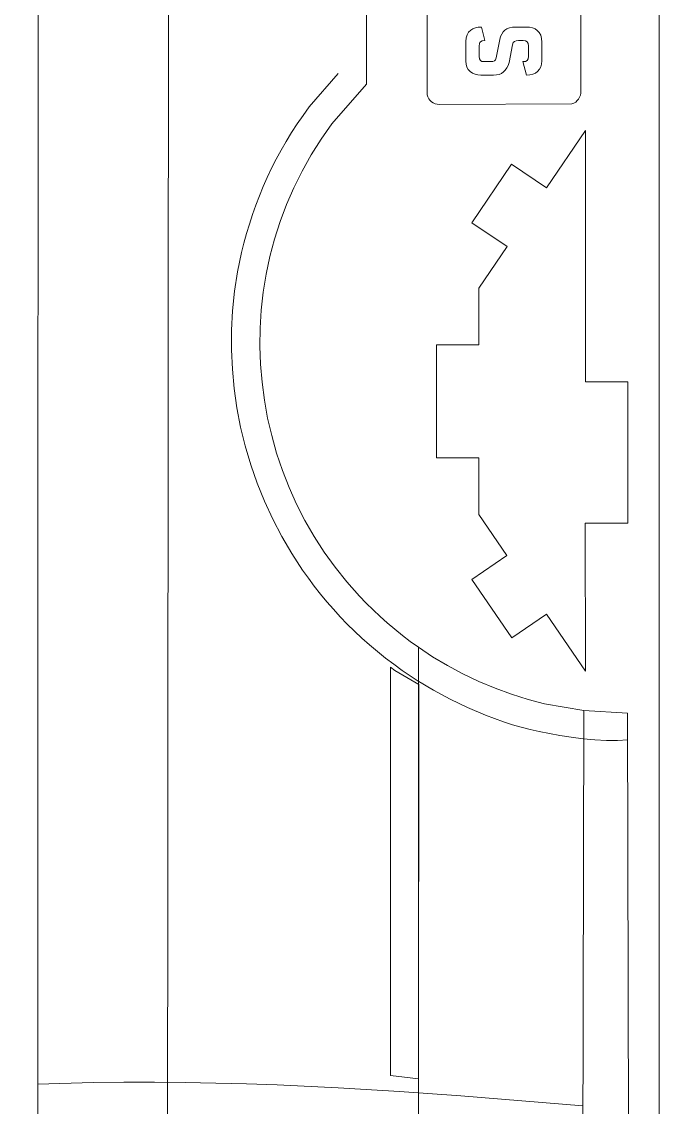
# Model space of a CAD drawing. Header units: centimetres. Extents: x -55 to 59, y -21 to 8.
# Drawn here: x -38.09 to -33.58, y -5.48 to 2.2 of the extents above; entities that cross this region are included whole.
import ezdxf

# ---------------------------------------------------------------- set-up
doc = ezdxf.new("R2010")
doc.units = ezdxf.units.CM
doc.header["$MEASUREMENT"] = 0
doc.layers.add('Camada 1', color=7, linetype='Continuous')

msp = doc.modelspace()

# ---------------------------------------------------------------- linework, layer by layer
at = {"layer": 'Camada 1', "color": 1, "lineweight": 0}
msp.add_lwpolyline([(-54.58141, -21.38276), (-33.58141, -21.38276), (-33.58141, 8.31724), (-54.58141, 8.31724), (-54.58141, -21.38276)], close=True, dxfattribs=at)
at = {"layer": 'Camada 1', "color": 3, "lineweight": 9}
for points, knots in [([(-37.90591, -15.2786), (-37.90591, -15.2786), (-37.94741, -14.50906), (-37.94741, -14.50906), (-37.94741, -14.50906), (-37.94741, -14.50906), (-37.78454, -14.38491), (-37.78454, -14.38491), (-37.78454, -14.38491), (-37.78454, -14.38491), (-37.85482, -14.29483), (-37.85482, -14.29483), (-37.85482, -14.29483), (-37.85482, -14.29483), (-37.90463, -14.23269), (-37.90463, -14.23269), (-37.90463, -14.23269), (-37.90463, -14.23269), (-37.93764, -14.189), (-37.93764, -14.189), (-37.93764, -14.189), (-37.93764, -14.189), (-37.94899, -14.17111), (-37.94899, -14.17111), (-37.94899, -14.17111), (-37.94899, -14.17111), (-37.9575, -14.15428), (-37.9575, -14.15428), (-37.9575, -14.15428), (-37.9575, -14.15428), (-37.96364, -14.13732), (-37.96364, -14.13732), (-37.96364, -14.13732), (-37.96364, -14.13732), (-37.96787, -14.11905), (-37.96787, -14.11905), (-37.96787, -14.11905), (-37.96787, -14.11905), (-37.97239, -14.07384), (-37.97239, -14.07384), (-37.97239, -14.07384), (-37.97239, -14.07384), (-37.97855, -13.91554), (-37.97855, -13.91554), (-37.97855, -13.91554), (-37.97855, -13.91554), (-37.9797, -13.42995), (-37.9797, -13.42995), (-37.9797, -13.42995), (-37.9797, -13.42995), (-37.6789, -13.43012), (-37.6789, -13.43012), (-37.6789, -13.43012), (-37.6789, -13.43012), (-37.67875, -13.127), (-37.67875, -13.127), (-37.67875, -13.127), (-37.67875, -13.127), (-37.97952, -13.12683), (-37.97952, -13.12683), (-37.97952, -13.12683), (-37.97952, -13.12683), (-37.97952, -5.31537), (-37.97952, -5.31537), (-37.97952, -5.31537), (-37.97952, -5.31537), (-37.97665, 5.56154), (-37.97665, 5.56154), (-37.97665, 5.56154), (-37.97665, 5.56154), (-35.65046, 5.40031), (-35.65046, 5.40031), (-35.65046, 5.40031), (-35.65046, 5.40031), (-35.65361, 1.75943), (-35.65361, 1.75943), (-35.65361, 1.75943), (-35.65361, 1.75943), (-35.89742, 1.4787), (-35.89742, 1.4787), (-35.89742, 1.4787), (-35.89742, 1.4787), (-35.93668, 1.42464), (-35.93668, 1.42464), (-35.93668, 1.42464), (-35.93668, 1.42464), (-35.97435, 1.36982), (-35.97435, 1.36982), (-35.97435, 1.36982), (-35.97435, 1.36982), (-36.04494, 1.25799), (-36.04494, 1.25799), (-36.04494, 1.25799), (-36.04494, 1.25799), (-36.10921, 1.14346), (-36.10921, 1.14346), (-36.10921, 1.14346), (-36.10921, 1.14346), (-36.16716, 1.02647), (-36.16716, 1.02647), (-36.16716, 1.02647), (-36.16716, 1.02647), (-36.21881, 0.90729), (-36.21881, 0.90729), (-36.21881, 0.90729), (-36.21881, 0.90729), (-36.26419, 0.78615), (-36.26419, 0.78615), (-36.26419, 0.78615), (-36.26419, 0.78615), (-36.30329, 0.66331), (-36.30329, 0.66331), (-36.30329, 0.66331), (-36.30329, 0.66331), (-36.33614, 0.53902), (-36.33614, 0.53902), (-36.33614, 0.53902), (-36.33614, 0.53902), (-36.36275, 0.41354), (-36.36275, 0.41354), (-36.36275, 0.41354), (-36.36275, 0.41354), (-36.38314, 0.28711), (-36.38314, 0.28711), (-36.38314, 0.28711), (-36.38314, 0.28711), (-36.39731, 0.15998), (-36.39731, 0.15998), (-36.39731, 0.15998), (-36.39731, 0.15998), (-36.40529, 0.03242), (-36.40529, 0.03242), (-36.40529, 0.03242), (-36.40529, 0.03242), (-36.40708, -0.09535), (-36.40708, -0.09535), (-36.40708, -0.09535), (-36.40708, -0.09535), (-36.40271, -0.22305), (-36.40271, -0.22305), (-36.40271, -0.22305), (-36.40271, -0.22305), (-36.39218, -0.35044), (-36.39218, -0.35044), (-36.39218, -0.35044), (-36.39218, -0.35044), (-36.37552, -0.47728), (-36.37552, -0.47728), (-36.37552, -0.47728), (-36.37552, -0.47728), (-36.35273, -0.6033), (-36.35273, -0.6033), (-36.35273, -0.6033), (-36.35273, -0.6033), (-36.32383, -0.72826), (-36.32383, -0.72826), (-36.32383, -0.72826), (-36.32383, -0.72826), (-36.28883, -0.8519), (-36.28883, -0.8519), (-36.28883, -0.8519), (-36.28883, -0.8519), (-36.24776, -0.97398), (-36.24776, -0.97398), (-36.24776, -0.97398), (-36.24776, -0.97398), (-36.20061, -1.09424), (-36.20061, -1.09424), (-36.20061, -1.09424), (-36.20061, -1.09424), (-36.14742, -1.21244), (-36.14742, -1.21244), (-36.14742, -1.21244), (-36.14742, -1.21244), (-36.08819, -1.32831), (-36.08819, -1.32831), (-36.08819, -1.32831), (-36.08819, -1.32831), (-36.02293, -1.44162), (-36.02293, -1.44162), (-36.02293, -1.44162), (-36.02293, -1.44162), (-35.95166, -1.5521), (-35.95166, -1.5521), (-35.95166, -1.5521), (-35.95166, -1.5521), (-35.8744, -1.65952), (-35.8744, -1.65952), (-35.8744, -1.65952), (-35.8744, -1.65952), (-35.79116, -1.76361), (-35.79116, -1.76361), (-35.79116, -1.76361), (-35.79116, -1.76361), (-35.70196, -1.86412), (-35.70196, -1.86412), (-35.70196, -1.86412), (-35.70196, -1.86412), (-35.65512, -1.91296), (-35.65512, -1.91296), (-35.65512, -1.91296), (-35.65512, -1.91296), (-35.6068, -1.96081), (-35.6068, -1.96081), (-35.6068, -1.96081), (-35.6068, -1.96081), (-35.55699, -2.00764), (-35.55699, -2.00764), (-35.55699, -2.00764), (-35.55699, -2.00764), (-35.5057, -2.05342), (-35.5057, -2.05342), (-35.5057, -2.05342), (-35.5057, -2.05342), (-35.45293, -2.09812), (-35.45293, -2.09812), (-35.45293, -2.09812), (-35.45293, -2.09812), (-35.39869, -2.14171), (-35.39869, -2.14171), (-35.39869, -2.14171), (-35.39869, -2.14171), (-35.34296, -2.18415), (-35.34296, -2.18415), (-35.34296, -2.18415), (-35.34296, -2.18415), (-35.28576, -2.22541), (-35.28576, -2.22541), (-35.28576, -2.22541), (-35.28576, -2.22541), (-35.18521, -2.29225), (-35.18521, -2.29225), (-35.18521, -2.29225), (-35.18521, -2.29225), (-35.07979, -2.35512), (-35.07979, -2.35512), (-35.07979, -2.35512), (-35.07979, -2.35512), (-34.97034, -2.41359), (-34.97034, -2.41359), (-34.97034, -2.41359), (-34.97034, -2.41359), (-34.85774, -2.46724), (-34.85774, -2.46724), (-34.85774, -2.46724), (-34.85774, -2.46724), (-34.74284, -2.51566), (-34.74284, -2.51566), (-34.74284, -2.51566), (-34.74284, -2.51566), (-34.62651, -2.55842), (-34.62651, -2.55842), (-34.62651, -2.55842), (-34.62651, -2.55842), (-34.50962, -2.59509), (-34.50962, -2.59509), (-34.50962, -2.59509), (-34.50962, -2.59509), (-34.39302, -2.62525), (-34.39302, -2.62525), (-34.39302, -2.62525), (-34.39302, -2.62525), (-34.1162, -2.67286), (-34.1162, -2.67286), (-34.1162, -2.67286), (-34.1162, -2.67286), (-33.80534, -2.69187), (-33.80534, -2.69187), (-33.80534, -2.69187), (-33.80534, -2.69187), (-33.78312, -12.46966), (-33.78312, -12.46966), (-33.78312, -12.46966), (-33.78312, -12.46966), (-33.79689, -14.27862), (-33.79689, -14.27862), (-33.79689, -14.27862), (-33.79689, -14.27862), (-34.14054, -14.30727), (-34.14054, -14.30727), (-34.14054, -14.30727), (-34.14054, -14.30727), (-34.2071, -14.31689), (-34.2071, -14.31689), (-34.2071, -14.31689), (-34.2071, -14.31689), (-34.2732, -14.32864), (-34.2732, -14.32864), (-34.2732, -14.32864), (-34.2732, -14.32864), (-34.33882, -14.34243), (-34.33882, -14.34243), (-34.33882, -14.34243), (-34.33882, -14.34243), (-34.40397, -14.35815), (-34.40397, -14.35815), (-34.40397, -14.35815), (-34.40397, -14.35815), (-34.46865, -14.37569), (-34.46865, -14.37569), (-34.46865, -14.37569), (-34.46865, -14.37569), (-34.53285, -14.39496), (-34.53285, -14.39496), (-34.53285, -14.39496), (-34.53285, -14.39496), (-34.65982, -14.43826), (-34.65982, -14.43826), (-34.65982, -14.43826), (-34.65982, -14.43826), (-34.78484, -14.4872), (-34.78484, -14.4872), (-34.78484, -14.4872), (-34.78484, -14.4872), (-34.90791, -14.54097), (-34.90791, -14.54097), (-34.90791, -14.54097), (-34.90791, -14.54097), (-35.02901, -14.59873), (-35.02901, -14.59873), (-35.02901, -14.59873), (-35.02901, -14.59873), (-35.14812, -14.65965), (-35.14812, -14.65965), (-35.14812, -14.65965), (-35.14812, -14.65965), (-35.28576, -14.75103), (-35.28576, -14.75103), (-35.28576, -14.75103), (-35.28576, -14.75103), (-35.43964, -14.86731), (-35.43964, -14.86731), (-35.43964, -14.86731), (-35.43964, -14.86731), (-35.5273, -14.94402), (-35.5273, -14.94402), (-35.5273, -14.94402), (-35.5273, -14.94402), (-35.61094, -15.0235), (-35.61094, -15.0235), (-35.61094, -15.0235), (-35.61094, -15.0235), (-35.69051, -15.10565), (-35.69051, -15.10565), (-35.69051, -15.10565), (-35.69051, -15.10565), (-35.76599, -15.19032), (-35.76599, -15.19032), (-35.76599, -15.19032), (-35.76599, -15.19032), (-35.83735, -15.2774), (-35.83735, -15.2774), (-35.83735, -15.2774), (-35.83735, -15.2774), (-35.90457, -15.36676), (-35.90457, -15.36676), (-35.90457, -15.36676), (-35.90457, -15.36676), (-35.96762, -15.45827), (-35.96762, -15.45827), (-35.96762, -15.45827), (-35.96762, -15.45827), (-36.02647, -15.5518), (-36.02647, -15.5518), (-36.02647, -15.5518), (-36.02647, -15.5518), (-36.08109, -15.64722), (-36.08109, -15.64722), (-36.08109, -15.64722), (-36.08109, -15.64722), (-36.13145, -15.74441), (-36.13145, -15.74441), (-36.13145, -15.74441), (-36.13145, -15.74441), (-36.17752, -15.84324), (-36.17752, -15.84324), (-36.17752, -15.84324), (-36.17752, -15.84324), (-36.21929, -15.94358), (-36.21929, -15.94358), (-36.21929, -15.94358), (-36.21929, -15.94358), (-36.25671, -16.04531), (-36.25671, -16.04531), (-36.25671, -16.04531), (-36.25671, -16.04531), (-36.28976, -16.1483), (-36.28976, -16.1483), (-36.28976, -16.1483), (-36.28976, -16.1483), (-36.31842, -16.25242), (-36.31842, -16.25242), (-36.31842, -16.25242), (-36.31842, -16.25242), (-36.34265, -16.35754), (-36.34265, -16.35754), (-36.34265, -16.35754), (-36.34265, -16.35754), (-36.36244, -16.46354), (-36.36244, -16.46354), (-36.36244, -16.46354), (-36.36244, -16.46354), (-36.37774, -16.5703), (-36.37774, -16.5703), (-36.37774, -16.5703), (-36.37774, -16.5703), (-36.38853, -16.67767), (-36.38853, -16.67767), (-36.38853, -16.67767), (-36.38853, -16.67767), (-36.39479, -16.78554), (-36.39479, -16.78554), (-36.39479, -16.78554), (-36.39479, -16.78554), (-36.39648, -16.89377), (-36.39648, -16.89377), (-36.39648, -16.89377), (-36.39648, -16.89377), (-36.39358, -17.00225), (-36.39358, -17.00225), (-36.39358, -17.00225), (-36.39358, -17.00225), (-36.38606, -17.11084), (-36.38606, -17.11084), (-36.38606, -17.11084), (-36.38606, -17.11084), (-36.37389, -17.21941), (-36.37389, -17.21941), (-36.37389, -17.21941), (-36.37389, -17.21941), (-36.35705, -17.32785), (-36.35705, -17.32785), (-36.35705, -17.32785), (-36.35705, -17.32785), (-36.3355, -17.43602), (-36.3355, -17.43602), (-36.3355, -17.43602), (-36.3355, -17.43602), (-36.30922, -17.54379), (-36.30922, -17.54379), (-36.30922, -17.54379), (-36.30922, -17.54379), (-36.27818, -17.65104), (-36.27818, -17.65104), (-36.27818, -17.65104), (-36.27818, -17.65104), (-36.24236, -17.75764), (-36.24236, -17.75764), (-36.24236, -17.75764), (-36.24236, -17.75764), (-36.20172, -17.86346), (-36.20172, -17.86346), (-36.20172, -17.86346), (-36.20172, -17.86346), (-36.15623, -17.96838), (-36.15623, -17.96838), (-36.15623, -17.96838), (-36.15623, -17.96838), (-36.10587, -18.07226), (-36.10587, -18.07226), (-36.10587, -18.07226), (-36.10587, -18.07226), (-35.93525, -18.36065), (-35.93525, -18.36065), (-35.93525, -18.36065), (-35.93525, -18.36065), (-35.93709, -21.32706), (-35.93709, -21.32706), (-35.93709, -21.32706), (-35.93709, -21.32706), (-36.21798, -21.32583), (-36.21798, -21.32583), (-36.21798, -21.32583), (-36.21798, -21.32583), (-36.21865, -20.9067), (-36.21865, -20.9067), (-36.21865, -20.9067), (-36.21865, -20.9067), (-37.16858, -20.9067), (-37.16858, -20.9067), (-37.16858, -20.9067), (-37.16858, -20.9067), (-37.16858, -21.29246), (-37.16858, -21.29246), (-37.16858, -21.29246), (-37.16858, -21.29246), (-37.18786, -21.28658), (-37.18786, -21.28658), (-37.18786, -21.28658), (-37.18786, -21.28658), (-37.21634, -21.26862), (-37.21634, -21.26862), (-37.21634, -21.26862), (-37.21634, -21.26862), (-37.24118, -21.24971), (-37.24118, -21.24971), (-37.24118, -21.24971), (-37.24118, -21.24971), (-37.26268, -21.22975), (-37.26268, -21.22975), (-37.26268, -21.22975), (-37.26268, -21.22975), (-37.28116, -21.20865), (-37.28116, -21.20865), (-37.28116, -21.20865), (-37.28116, -21.20865), (-37.29694, -21.18632), (-37.29694, -21.18632), (-37.29694, -21.18632), (-37.29694, -21.18632), (-37.31032, -21.16268), (-37.31032, -21.16268), (-37.31032, -21.16268), (-37.31032, -21.16268), (-37.32161, -21.13764), (-37.32161, -21.13764), (-37.32161, -21.13764), (-37.32161, -21.13764), (-37.33114, -21.11111), (-37.33114, -21.11111), (-37.33114, -21.11111), (-37.33114, -21.11111), (-37.34613, -21.05323), (-37.34613, -21.05323), (-37.34613, -21.05323), (-37.34613, -21.05323), (-37.35779, -20.98832), (-37.35779, -20.98832), (-37.35779, -20.98832), (-37.35779, -20.98832), (-37.38112, -20.83463), (-37.38112, -20.83463), (-37.38112, -20.83463), (-37.38112, -20.83463), (-37.44038, -20.45924), (-37.44038, -20.45924), (-37.44038, -20.45924), (-37.44038, -20.45924), (-37.49528, -20.07669), (-37.49528, -20.07669), (-37.49528, -20.07669), (-37.49528, -20.07669), (-37.54608, -19.68795), (-37.54608, -19.68795), (-37.54608, -19.68795), (-37.54608, -19.68795), (-37.59303, -19.29399), (-37.59303, -19.29399), (-37.59303, -19.29399), (-37.59303, -19.29399), (-37.63637, -18.89576), (-37.63637, -18.89576), (-37.63637, -18.89576), (-37.63637, -18.89576), (-37.67636, -18.49422), (-37.67636, -18.49422), (-37.67636, -18.49422), (-37.67636, -18.49422), (-37.71326, -18.09035), (-37.71326, -18.09035), (-37.71326, -18.09035), (-37.71326, -18.09035), (-37.7473, -17.6851), (-37.7473, -17.6851), (-37.7473, -17.6851), (-37.7473, -17.6851), (-37.77876, -17.27943), (-37.77876, -17.27943), (-37.77876, -17.27943), (-37.77876, -17.27943), (-37.80787, -16.87431), (-37.80787, -16.87431), (-37.80787, -16.87431), (-37.80787, -16.87431), (-37.83489, -16.47071), (-37.83489, -16.47071), (-37.83489, -16.47071), (-37.83489, -16.47071), (-37.86006, -16.06958), (-37.86006, -16.06958), (-37.86006, -16.06958), (-37.86006, -16.06958), (-37.90591, -15.2786), (-37.90591, -15.2786)], [0, 0, 0, 0, 0.0068027, 0.0068027, 0.0068027, 0.0068027, 0.0136054, 0.0136054, 0.0136054, 0.0136054, 0.0204082, 0.0204082, 0.0204082, 0.0204082, 0.0272109, 0.0272109, 0.0272109, 0.0272109, 0.0340136, 0.0340136, 0.0340136, 0.0340136, 0.0408163, 0.0408163, 0.0408163, 0.0408163, 0.047619, 0.047619, 0.047619, 0.047619, 0.0544218, 0.0544218, 0.0544218, 0.0544218, 0.0612245, 0.0612245, 0.0612245, 0.0612245, 0.0680272, 0.0680272, 0.0680272, 0.0680272, 0.0748299, 0.0748299, 0.0748299, 0.0748299, 0.0816327, 0.0816327, 0.0816327, 0.0816327, 0.0884354, 0.0884354, 0.0884354, 0.0884354, 0.0952381, 0.0952381, 0.0952381, 0.0952381, 0.1020408, 0.1020408, 0.1020408, 0.1020408, 0.1088435, 0.1088435, 0.1088435, 0.1088435, 0.1156463, 0.1156463, 0.1156463, 0.1156463, 0.122449, 0.122449, 0.122449, 0.122449, 0.1292517, 0.1292517, 0.1292517, 0.1292517, 0.1360544, 0.1360544, 0.1360544, 0.1360544, 0.1428571, 0.1428571, 0.1428571, 0.1428571, 0.1496599, 0.1496599, 0.1496599, 0.1496599, 0.1564626, 0.1564626, 0.1564626, 0.1564626, 0.1632653, 0.1632653, 0.1632653, 0.1632653, 0.170068, 0.170068, 0.170068, 0.170068, 0.1768707, 0.1768707, 0.1768707, 0.1768707, 0.1836735, 0.1836735, 0.1836735, 0.1836735, 0.1904762, 0.1904762, 0.1904762, 0.1904762, 0.1972789, 0.1972789, 0.1972789, 0.1972789, 0.2040816, 0.2040816, 0.2040816, 0.2040816, 0.2108844, 0.2108844, 0.2108844, 0.2108844, 0.2176871, 0.2176871, 0.2176871, 0.2176871, 0.2244898, 0.2244898, 0.2244898, 0.2244898, 0.2312925, 0.2312925, 0.2312925, 0.2312925, 0.2380952, 0.2380952, 0.2380952, 0.2380952, 0.244898, 0.244898, 0.244898, 0.244898, 0.2517007, 0.2517007, 0.2517007, 0.2517007, 0.2585034, 0.2585034, 0.2585034, 0.2585034, 0.2653061, 0.2653061, 0.2653061, 0.2653061, 0.2721088, 0.2721088, 0.2721088, 0.2721088, 0.2789116, 0.2789116, 0.2789116, 0.2789116, 0.2857143, 0.2857143, 0.2857143, 0.2857143, 0.292517, 0.292517, 0.292517, 0.292517, 0.2993197, 0.2993197, 0.2993197, 0.2993197, 0.3061224, 0.3061224, 0.3061224, 0.3061224, 0.3129252, 0.3129252, 0.3129252, 0.3129252, 0.3197279, 0.3197279, 0.3197279, 0.3197279, 0.3265306, 0.3265306, 0.3265306, 0.3265306, 0.3333333, 0.3333333, 0.3333333, 0.3333333, 0.3401361, 0.3401361, 0.3401361, 0.3401361, 0.3469388, 0.3469388, 0.3469388, 0.3469388, 0.3537415, 0.3537415, 0.3537415, 0.3537415, 0.3605442, 0.3605442, 0.3605442, 0.3605442, 0.3673469, 0.3673469, 0.3673469, 0.3673469, 0.3741497, 0.3741497, 0.3741497, 0.3741497, 0.3809524, 0.3809524, 0.3809524, 0.3809524, 0.3877551, 0.3877551, 0.3877551, 0.3877551, 0.3945578, 0.3945578, 0.3945578, 0.3945578, 0.4013605, 0.4013605, 0.4013605, 0.4013605, 0.4081633, 0.4081633, 0.4081633, 0.4081633, 0.414966, 0.414966, 0.414966, 0.414966, 0.4217687, 0.4217687, 0.4217687, 0.4217687, 0.4285714, 0.4285714, 0.4285714, 0.4285714, 0.4353741, 0.4353741, 0.4353741, 0.4353741, 0.4421769, 0.4421769, 0.4421769, 0.4421769, 0.4489796, 0.4489796, 0.4489796, 0.4489796, 0.4557823, 0.4557823, 0.4557823, 0.4557823, 0.462585, 0.462585, 0.462585, 0.462585, 0.4693878, 0.4693878, 0.4693878, 0.4693878, 0.4761905, 0.4761905, 0.4761905, 0.4761905, 0.4829932, 0.4829932, 0.4829932, 0.4829932, 0.4897959, 0.4897959, 0.4897959, 0.4897959, 0.4965986, 0.4965986, 0.4965986, 0.4965986, 0.5034014, 0.5034014, 0.5034014, 0.5034014, 0.5102041, 0.5102041, 0.5102041, 0.5102041, 0.5170068, 0.5170068, 0.5170068, 0.5170068, 0.5238095, 0.5238095, 0.5238095, 0.5238095, 0.5306122, 0.5306122, 0.5306122, 0.5306122, 0.537415, 0.537415, 0.537415, 0.537415, 0.5442177, 0.5442177, 0.5442177, 0.5442177, 0.5510204, 0.5510204, 0.5510204, 0.5510204, 0.5578231, 0.5578231, 0.5578231, 0.5578231, 0.5646259, 0.5646259, 0.5646259, 0.5646259, 0.5714286, 0.5714286, 0.5714286, 0.5714286, 0.5782313, 0.5782313, 0.5782313, 0.5782313, 0.585034, 0.585034, 0.585034, 0.585034, 0.5918367, 0.5918367, 0.5918367, 0.5918367, 0.5986395, 0.5986395, 0.5986395, 0.5986395, 0.6054422, 0.6054422, 0.6054422, 0.6054422, 0.6122449, 0.6122449, 0.6122449, 0.6122449, 0.6190476, 0.6190476, 0.6190476, 0.6190476, 0.6258503, 0.6258503, 0.6258503, 0.6258503, 0.6326531, 0.6326531, 0.6326531, 0.6326531, 0.6394558, 0.6394558, 0.6394558, 0.6394558, 0.6462585, 0.6462585, 0.6462585, 0.6462585, 0.6530612, 0.6530612, 0.6530612, 0.6530612, 0.6598639, 0.6598639, 0.6598639, 0.6598639, 0.6666667, 0.6666667, 0.6666667, 0.6666667, 0.6734694, 0.6734694, 0.6734694, 0.6734694, 0.6802721, 0.6802721, 0.6802721, 0.6802721, 0.6870748, 0.6870748, 0.6870748, 0.6870748, 0.6938776, 0.6938776, 0.6938776, 0.6938776, 0.7006803, 0.7006803, 0.7006803, 0.7006803, 0.707483, 0.707483, 0.707483, 0.707483, 0.7142857, 0.7142857, 0.7142857, 0.7142857, 0.7210884, 0.7210884, 0.7210884, 0.7210884, 0.7278912, 0.7278912, 0.7278912, 0.7278912, 0.7346939, 0.7346939, 0.7346939, 0.7346939, 0.7414966, 0.7414966, 0.7414966, 0.7414966, 0.7482993, 0.7482993, 0.7482993, 0.7482993, 0.755102, 0.755102, 0.755102, 0.755102, 0.7619048, 0.7619048, 0.7619048, 0.7619048, 0.7687075, 0.7687075, 0.7687075, 0.7687075, 0.7755102, 0.7755102, 0.7755102, 0.7755102, 0.7823129, 0.7823129, 0.7823129, 0.7823129, 0.7891156, 0.7891156, 0.7891156, 0.7891156, 0.7959184, 0.7959184, 0.7959184, 0.7959184, 0.8027211, 0.8027211, 0.8027211, 0.8027211, 0.8095238, 0.8095238, 0.8095238, 0.8095238, 0.8163265, 0.8163265, 0.8163265, 0.8163265, 0.8231293, 0.8231293, 0.8231293, 0.8231293, 0.829932, 0.829932, 0.829932, 0.829932, 0.8367347, 0.8367347, 0.8367347, 0.8367347, 0.8435374, 0.8435374, 0.8435374, 0.8435374, 0.8503401, 0.8503401, 0.8503401, 0.8503401, 0.8571429, 0.8571429, 0.8571429, 0.8571429, 0.8639456, 0.8639456, 0.8639456, 0.8639456, 0.8707483, 0.8707483, 0.8707483, 0.8707483, 0.877551, 0.877551, 0.877551, 0.877551, 0.8843537, 0.8843537, 0.8843537, 0.8843537, 0.8911565, 0.8911565, 0.8911565, 0.8911565, 0.8979592, 0.8979592, 0.8979592, 0.8979592, 0.9047619, 0.9047619, 0.9047619, 0.9047619, 0.9115646, 0.9115646, 0.9115646, 0.9115646, 0.9183673, 0.9183673, 0.9183673, 0.9183673, 0.9251701, 0.9251701, 0.9251701, 0.9251701, 0.9319728, 0.9319728, 0.9319728, 0.9319728, 0.9387755, 0.9387755, 0.9387755, 0.9387755, 0.9455782, 0.9455782, 0.9455782, 0.9455782, 0.952381, 0.952381, 0.952381, 0.952381, 0.9591837, 0.9591837, 0.9591837, 0.9591837, 0.9659864, 0.9659864, 0.9659864, 0.9659864, 0.9727891, 0.9727891, 0.9727891, 0.9727891, 0.9795918, 0.9795918, 0.9795918, 0.9795918, 0.9863946, 0.9863946, 0.9863946, 0.9863946, 1, 1, 1, 1]), ([(-34.13654, 3.06959), (-34.13654, 3.06959), (-34.1365, 3.0114), (-34.1365, 3.0114), (-34.1365, 3.0114), (-34.1365, 3.0114), (-34.13545, 1.71063), (-34.13545, 1.71063), (-34.13545, 1.71063), (-34.13545, 1.71063), (-34.13653, 1.69535), (-34.13653, 1.69535), (-34.13653, 1.69535), (-34.13653, 1.69535), (-34.13971, 1.68064), (-34.13971, 1.68064), (-34.13971, 1.68064), (-34.13971, 1.68064), (-34.14494, 1.66676), (-34.14494, 1.66676), (-34.14494, 1.66676), (-34.14494, 1.66676), (-34.15215, 1.65396), (-34.15215, 1.65396), (-34.15215, 1.65396), (-34.15215, 1.65396), (-34.16126, 1.64251), (-34.16126, 1.64251), (-34.16126, 1.64251), (-34.16126, 1.64251), (-34.17221, 1.63266), (-34.17221, 1.63266), (-34.17221, 1.63266), (-34.17221, 1.63266), (-34.18494, 1.62466), (-34.18494, 1.62466), (-34.18494, 1.62466), (-34.18494, 1.62466), (-34.19938, 1.61877), (-34.19938, 1.61877), (-34.19938, 1.61877), (-34.19938, 1.61877), (-35.1376, 1.61469), (-35.1376, 1.61469), (-35.1376, 1.61469), (-35.1376, 1.61469), (-35.15269, 1.61642), (-35.15269, 1.61642), (-35.15269, 1.61642), (-35.15269, 1.61642), (-35.1671, 1.62044), (-35.1671, 1.62044), (-35.1671, 1.62044), (-35.1671, 1.62044), (-35.18059, 1.62661), (-35.18059, 1.62661), (-35.18059, 1.62661), (-35.18059, 1.62661), (-35.19288, 1.63476), (-35.19288, 1.63476), (-35.19288, 1.63476), (-35.19288, 1.63476), (-35.20371, 1.64474), (-35.20371, 1.64474), (-35.20371, 1.64474), (-35.20371, 1.64474), (-35.21281, 1.65638), (-35.21281, 1.65638), (-35.21281, 1.65638), (-35.21281, 1.65638), (-35.21994, 1.66953), (-35.21994, 1.66953), (-35.21994, 1.66953), (-35.21994, 1.66953), (-35.22482, 1.68403), (-35.22482, 1.68403), (-35.22482, 1.68403), (-35.22482, 1.68403), (-35.22738, 4.52841), (-35.22738, 4.52841), (-35.22738, 4.52841), (-35.22738, 4.52841), (-35.22587, 4.54281), (-35.22587, 4.54281), (-35.22587, 4.54281), (-35.22587, 4.54281), (-35.22212, 4.55663), (-35.22212, 4.55663), (-35.22212, 4.55663), (-35.22212, 4.55663), (-35.2163, 4.56963), (-35.2163, 4.56963), (-35.2163, 4.56963), (-35.2163, 4.56963), (-35.20859, 4.58157), (-35.20859, 4.58157), (-35.20859, 4.58157), (-35.20859, 4.58157), (-35.19917, 4.5922), (-35.19917, 4.5922), (-35.19917, 4.5922), (-35.19917, 4.5922), (-35.18821, 4.60129), (-35.18821, 4.60129), (-35.18821, 4.60129), (-35.18821, 4.60129), (-35.17589, 4.6086), (-35.17589, 4.6086), (-35.17589, 4.6086), (-35.17589, 4.6086), (-35.16239, 4.61388), (-35.16239, 4.61388), (-35.16239, 4.61388), (-35.16239, 4.61388), (-35.11639, 4.61712), (-35.11639, 4.61712), (-35.11639, 4.61712), (-35.11639, 4.61712), (-35.01654, 4.61899), (-35.01654, 4.61899), (-35.01654, 4.61899), (-35.01654, 4.61899), (-34.72267, 4.61979), (-34.72267, 4.61979), (-34.72267, 4.61979), (-34.72267, 4.61979), (-34.23009, 4.61765), (-34.23009, 4.61765), (-34.23009, 4.61765), (-34.23009, 4.61765), (-34.21413, 4.61631), (-34.21413, 4.61631), (-34.21413, 4.61631), (-34.21413, 4.61631), (-34.19885, 4.6126), (-34.19885, 4.6126), (-34.19885, 4.6126), (-34.19885, 4.6126), (-34.18453, 4.60664), (-34.18453, 4.60664), (-34.18453, 4.60664), (-34.18453, 4.60664), (-34.17147, 4.59855), (-34.17147, 4.59855), (-34.17147, 4.59855), (-34.17147, 4.59855), (-34.15997, 4.58843), (-34.15997, 4.58843), (-34.15997, 4.58843), (-34.15997, 4.58843), (-34.15031, 4.57642), (-34.15031, 4.57642), (-34.15031, 4.57642), (-34.15031, 4.57642), (-34.1428, 4.56262), (-34.1428, 4.56262), (-34.1428, 4.56262), (-34.1428, 4.56262), (-34.13773, 4.54716), (-34.13773, 4.54716), (-34.13773, 4.54716), (-34.13773, 4.54716), (-34.13654, 3.06959), (-34.13654, 3.06959)], [0, 0, 0, 0, 0.0238095, 0.0238095, 0.0238095, 0.0238095, 0.047619, 0.047619, 0.047619, 0.047619, 0.0714286, 0.0714286, 0.0714286, 0.0714286, 0.0952381, 0.0952381, 0.0952381, 0.0952381, 0.1190476, 0.1190476, 0.1190476, 0.1190476, 0.1428571, 0.1428571, 0.1428571, 0.1428571, 0.1666667, 0.1666667, 0.1666667, 0.1666667, 0.1904762, 0.1904762, 0.1904762, 0.1904762, 0.2142857, 0.2142857, 0.2142857, 0.2142857, 0.2380952, 0.2380952, 0.2380952, 0.2380952, 0.2619048, 0.2619048, 0.2619048, 0.2619048, 0.2857143, 0.2857143, 0.2857143, 0.2857143, 0.3095238, 0.3095238, 0.3095238, 0.3095238, 0.3333333, 0.3333333, 0.3333333, 0.3333333, 0.3571429, 0.3571429, 0.3571429, 0.3571429, 0.3809524, 0.3809524, 0.3809524, 0.3809524, 0.4047619, 0.4047619, 0.4047619, 0.4047619, 0.4285714, 0.4285714, 0.4285714, 0.4285714, 0.452381, 0.452381, 0.452381, 0.452381, 0.4761905, 0.4761905, 0.4761905, 0.4761905, 0.5, 0.5, 0.5, 0.5, 0.5238095, 0.5238095, 0.5238095, 0.5238095, 0.547619, 0.547619, 0.547619, 0.547619, 0.5714286, 0.5714286, 0.5714286, 0.5714286, 0.5952381, 0.5952381, 0.5952381, 0.5952381, 0.6190476, 0.6190476, 0.6190476, 0.6190476, 0.6428571, 0.6428571, 0.6428571, 0.6428571, 0.6666667, 0.6666667, 0.6666667, 0.6666667, 0.6904762, 0.6904762, 0.6904762, 0.6904762, 0.7142857, 0.7142857, 0.7142857, 0.7142857, 0.7380952, 0.7380952, 0.7380952, 0.7380952, 0.7619048, 0.7619048, 0.7619048, 0.7619048, 0.7857143, 0.7857143, 0.7857143, 0.7857143, 0.8095238, 0.8095238, 0.8095238, 0.8095238, 0.8333333, 0.8333333, 0.8333333, 0.8333333, 0.8571429, 0.8571429, 0.8571429, 0.8571429, 0.8809524, 0.8809524, 0.8809524, 0.8809524, 0.9047619, 0.9047619, 0.9047619, 0.9047619, 0.9285714, 0.9285714, 0.9285714, 0.9285714, 0.952381, 0.952381, 0.952381, 0.952381, 1, 1, 1, 1]), ([(-33.80437, -0.3464), (-33.80437, -0.3464), (-34.10462, -0.3464), (-34.10462, -0.3464), (-34.10462, -0.3464), (-34.10462, -0.3464), (-34.10462, 1.43025), (-34.10462, 1.43025), (-34.10462, 1.43025), (-34.10462, 1.43025), (-34.37858, 1.02525), (-34.37858, 1.02525), (-34.37858, 1.02525), (-34.37858, 1.02525), (-34.62741, 1.19326), (-34.62741, 1.19326), (-34.62741, 1.19326), (-34.62741, 1.19326), (-34.90739, 0.77853), (-34.90739, 0.77853), (-34.90739, 0.77853), (-34.90739, 0.77853), (-34.65857, 0.61052), (-34.65857, 0.61052), (-34.65857, 0.61052), (-34.65857, 0.61052), (-34.85821, 0.31483), (-34.85821, 0.31483), (-34.85821, 0.31483), (-34.85821, 0.31483), (-34.85821, -0.08549), (-34.85821, -0.08549), (-34.85821, -0.08549), (-34.85821, -0.08549), (-35.15846, -0.08549), (-35.15846, -0.08549), (-35.15846, -0.08549), (-35.15846, -0.08549), (-35.15846, -0.88614), (-35.15846, -0.88614), (-35.15846, -0.88614), (-35.15846, -0.88614), (-34.85821, -0.88614), (-34.85821, -0.88614), (-34.85821, -0.88614), (-34.85821, -0.88614), (-34.85821, -1.28645), (-34.85821, -1.28645), (-34.85821, -1.28645), (-34.85821, -1.28645), (-34.65935, -1.57688), (-34.65935, -1.57688), (-34.65935, -1.57688), (-34.65935, -1.57688), (-34.90707, -1.74652), (-34.90707, -1.74652), (-34.90707, -1.74652), (-34.90707, -1.74652), (-34.62436, -2.1594), (-34.62436, -2.1594), (-34.62436, -2.1594), (-34.62436, -2.1594), (-34.37922, -1.99153), (-34.37922, -1.99153), (-34.37922, -1.99153), (-34.37922, -1.99153), (-34.10462, -2.39576), (-34.10462, -2.39576), (-34.10462, -2.39576), (-34.10462, -2.39576), (-34.10503, -1.34718), (-34.10503, -1.34718), (-34.10503, -1.34718), (-34.10503, -1.34718), (-33.8048, -1.34718), (-33.8048, -1.34718), (-33.8048, -1.34718), (-33.8048, -1.34718), (-33.80437, -0.3464), (-33.80437, -0.3464)], [0, 0, 0, 0, 0.047619, 0.047619, 0.047619, 0.047619, 0.0952381, 0.0952381, 0.0952381, 0.0952381, 0.1428571, 0.1428571, 0.1428571, 0.1428571, 0.1904762, 0.1904762, 0.1904762, 0.1904762, 0.2380952, 0.2380952, 0.2380952, 0.2380952, 0.2857143, 0.2857143, 0.2857143, 0.2857143, 0.3333333, 0.3333333, 0.3333333, 0.3333333, 0.3809524, 0.3809524, 0.3809524, 0.3809524, 0.4285714, 0.4285714, 0.4285714, 0.4285714, 0.4761905, 0.4761905, 0.4761905, 0.4761905, 0.5238095, 0.5238095, 0.5238095, 0.5238095, 0.5714286, 0.5714286, 0.5714286, 0.5714286, 0.6190476, 0.6190476, 0.6190476, 0.6190476, 0.6666667, 0.6666667, 0.6666667, 0.6666667, 0.7142857, 0.7142857, 0.7142857, 0.7142857, 0.7619048, 0.7619048, 0.7619048, 0.7619048, 0.8095238, 0.8095238, 0.8095238, 0.8095238, 0.8571429, 0.8571429, 0.8571429, 0.8571429, 0.9047619, 0.9047619, 0.9047619, 0.9047619, 1, 1, 1, 1])]:
    msp.add_open_spline(points, degree=3, knots=knots, dxfattribs=at)
for points in [[(-37.07305, -20.9067), (-37.07305, -20.9067), (-37.05163, 5.49742), (-37.05163, 5.49742)], [(-35.28576, -2.22541), (-35.28576, -2.22541), (-35.28576, -14.751), (-35.28576, -14.751)]]:
    msp.add_open_spline(points, degree=3, dxfattribs=at)
at = {"layer": 'Camada 1', "color": 1, "lineweight": 9}
for points, knots in [([(-34.59558, 2.16352), (-34.59558, 2.16352), (-34.52269, 2.16352), (-34.52269, 2.16352), (-34.52269, 2.16352), (-34.52269, 2.16352), (-34.49914, 2.16199), (-34.49914, 2.16199), (-34.49914, 2.16199), (-34.49914, 2.16199), (-34.47823, 2.15739), (-34.47823, 2.15739), (-34.47823, 2.15739), (-34.47823, 2.15739), (-34.45997, 2.14973), (-34.45997, 2.14973), (-34.45997, 2.14973), (-34.45997, 2.14973), (-34.44434, 2.139), (-34.44434, 2.139), (-34.44434, 2.139), (-34.44434, 2.139), (-34.43033, 2.12367), (-34.43033, 2.12367), (-34.43033, 2.12367), (-34.43033, 2.12367), (-34.42032, 2.10494), (-34.42032, 2.10494), (-34.42032, 2.10494), (-34.42032, 2.10494), (-34.41432, 2.08279), (-34.41432, 2.08279), (-34.41432, 2.08279), (-34.41432, 2.08279), (-34.41231, 2.05724), (-34.41231, 2.05724), (-34.41231, 2.05724), (-34.41231, 2.05724), (-34.41231, 1.92372), (-34.41231, 1.92372), (-34.41231, 1.92372), (-34.41231, 1.92372), (-34.41417, 1.90147), (-34.41417, 1.90147), (-34.41417, 1.90147), (-34.41417, 1.90147), (-34.41973, 1.88174), (-34.41973, 1.88174), (-34.41973, 1.88174), (-34.41973, 1.88174), (-34.42899, 1.86451), (-34.42899, 1.86451), (-34.42899, 1.86451), (-34.42899, 1.86451), (-34.44196, 1.8498), (-34.44196, 1.8498), (-34.44196, 1.8498), (-34.44196, 1.8498), (-34.45807, 1.83803), (-34.45807, 1.83803), (-34.45807, 1.83803), (-34.45807, 1.83803), (-34.47678, 1.82962), (-34.47678, 1.82962), (-34.47678, 1.82962), (-34.47678, 1.82962), (-34.49809, 1.82457), (-34.49809, 1.82457), (-34.49809, 1.82457), (-34.49809, 1.82457), (-34.522, 1.82289), (-34.522, 1.82289), (-34.522, 1.82289), (-34.522, 1.82289), (-34.54585, 1.91826), (-34.54585, 1.91826), (-34.54585, 1.91826), (-34.54585, 1.91826), (-34.52915, 1.92052), (-34.52915, 1.92052), (-34.52915, 1.92052), (-34.52915, 1.92052), (-34.51723, 1.9273), (-34.51723, 1.9273), (-34.51723, 1.9273), (-34.51723, 1.9273), (-34.51008, 1.93858), (-34.51008, 1.93858), (-34.51008, 1.93858), (-34.51008, 1.93858), (-34.5077, 1.95438), (-34.5077, 1.95438), (-34.5077, 1.95438), (-34.5077, 1.95438), (-34.5077, 2.03068), (-34.5077, 2.03068), (-34.5077, 2.03068), (-34.5077, 2.03068), (-34.50996, 2.04707), (-34.50996, 2.04707), (-34.50996, 2.04707), (-34.50996, 2.04707), (-34.51672, 2.05878), (-34.51672, 2.05878), (-34.51672, 2.05878), (-34.51672, 2.05878), (-34.52801, 2.06581), (-34.52801, 2.06581), (-34.52801, 2.06581), (-34.52801, 2.06581), (-34.5438, 2.06815), (-34.5438, 2.06815), (-34.5438, 2.06815), (-34.5438, 2.06815), (-34.57788, 2.06815), (-34.57788, 2.06815), (-34.57788, 2.06815), (-34.57788, 2.06815), (-34.59491, 2.06661), (-34.59491, 2.06661), (-34.59491, 2.06661), (-34.59491, 2.06661), (-34.60648, 2.06202), (-34.60648, 2.06202), (-34.60648, 2.06202), (-34.60648, 2.06202), (-34.61432, 2.05282), (-34.61432, 2.05282), (-34.61432, 2.05282), (-34.61432, 2.05282), (-34.62012, 2.03748), (-34.62012, 2.03748), (-34.62012, 2.03748), (-34.62012, 2.03748), (-34.64464, 1.9135), (-34.64464, 1.9135), (-34.64464, 1.9135), (-34.64464, 1.9135), (-34.65156, 1.89227), (-34.65156, 1.89227), (-34.65156, 1.89227), (-34.65156, 1.89227), (-34.66039, 1.87386), (-34.66039, 1.87386), (-34.66039, 1.87386), (-34.66039, 1.87386), (-34.67114, 1.85829), (-34.67114, 1.85829), (-34.67114, 1.85829), (-34.67114, 1.85829), (-34.68381, 1.84554), (-34.68381, 1.84554), (-34.68381, 1.84554), (-34.68381, 1.84554), (-34.6984, 1.83563), (-34.6984, 1.83563), (-34.6984, 1.83563), (-34.6984, 1.83563), (-34.7149, 1.82855), (-34.7149, 1.82855), (-34.7149, 1.82855), (-34.7149, 1.82855), (-34.73331, 1.82431), (-34.73331, 1.82431), (-34.73331, 1.82431), (-34.73331, 1.82431), (-34.75364, 1.82289), (-34.75364, 1.82289), (-34.75364, 1.82289), (-34.75364, 1.82289), (-34.8429, 1.82289), (-34.8429, 1.82289), (-34.8429, 1.82289), (-34.8429, 1.82289), (-34.86479, 1.82451), (-34.86479, 1.82451), (-34.86479, 1.82451), (-34.86479, 1.82451), (-34.88487, 1.82936), (-34.88487, 1.82936), (-34.88487, 1.82936), (-34.88487, 1.82936), (-34.90312, 1.83745), (-34.90312, 1.83745), (-34.90312, 1.83745), (-34.90312, 1.83745), (-34.91954, 1.84877), (-34.91954, 1.84877), (-34.91954, 1.84877), (-34.91954, 1.84877), (-34.9331, 1.86304), (-34.9331, 1.86304), (-34.9331, 1.86304), (-34.9331, 1.86304), (-34.94278, 1.87995), (-34.94278, 1.87995), (-34.94278, 1.87995), (-34.94278, 1.87995), (-34.94859, 1.89949), (-34.94859, 1.89949), (-34.94859, 1.89949), (-34.94859, 1.89949), (-34.95052, 1.92167), (-34.95052, 1.92167), (-34.95052, 1.92167), (-34.95052, 1.92167), (-34.95052, 2.06202), (-34.95052, 2.06202), (-34.95052, 2.06202), (-34.95052, 2.06202), (-34.94835, 2.08637), (-34.94835, 2.08637), (-34.94835, 2.08637), (-34.94835, 2.08637), (-34.94184, 2.10766), (-34.94184, 2.10766), (-34.94184, 2.10766), (-34.94184, 2.10766), (-34.93098, 2.12588), (-34.93098, 2.12588), (-34.93098, 2.12588), (-34.93098, 2.12588), (-34.91578, 2.14104), (-34.91578, 2.14104), (-34.91578, 2.14104), (-34.91578, 2.14104), (-34.89982, 2.15087), (-34.89982, 2.15087), (-34.89982, 2.15087), (-34.89982, 2.15087), (-34.88189, 2.1579), (-34.88189, 2.1579), (-34.88189, 2.1579), (-34.88189, 2.1579), (-34.86201, 2.16212), (-34.86201, 2.16212), (-34.86201, 2.16212), (-34.86201, 2.16212), (-34.84017, 2.16352), (-34.84017, 2.16352), (-34.84017, 2.16352), (-34.84017, 2.16352), (-34.81564, 2.06815), (-34.81564, 2.06815), (-34.81564, 2.06815), (-34.81564, 2.06815), (-34.83378, 2.06602), (-34.83378, 2.06602), (-34.83378, 2.06602), (-34.83378, 2.06602), (-34.84596, 2.05963), (-34.84596, 2.05963), (-34.84596, 2.05963), (-34.84596, 2.05963), (-34.84998, 2.05446), (-34.84998, 2.05446), (-34.84998, 2.05446), (-34.84998, 2.05446), (-34.85285, 2.04745), (-34.85285, 2.04745), (-34.85285, 2.04745), (-34.85285, 2.04745), (-34.85515, 2.02795), (-34.85515, 2.02795), (-34.85515, 2.02795), (-34.85515, 2.02795), (-34.85515, 1.9537), (-34.85515, 1.9537), (-34.85515, 1.9537), (-34.85515, 1.9537), (-34.85302, 1.9382), (-34.85302, 1.9382), (-34.85302, 1.9382), (-34.85302, 1.9382), (-34.84664, 1.92712), (-34.84664, 1.92712), (-34.84664, 1.92712), (-34.84664, 1.92712), (-34.836, 1.92048), (-34.836, 1.92048), (-34.836, 1.92048), (-34.836, 1.92048), (-34.8211, 1.91826), (-34.8211, 1.91826), (-34.8211, 1.91826), (-34.8211, 1.91826), (-34.7734, 1.91826), (-34.7734, 1.91826), (-34.7734, 1.91826), (-34.7734, 1.91826), (-34.75858, 1.91963), (-34.75858, 1.91963), (-34.75858, 1.91963), (-34.75858, 1.91963), (-34.7482, 1.92372), (-34.7482, 1.92372), (-34.7482, 1.92372), (-34.7482, 1.92372), (-34.74087, 1.93207), (-34.74087, 1.93207), (-34.74087, 1.93207), (-34.74087, 1.93207), (-34.73524, 1.9462), (-34.73524, 1.9462), (-34.73524, 1.9462), (-34.73524, 1.9462), (-34.71004, 2.07428), (-34.71004, 2.07428), (-34.71004, 2.07428), (-34.71004, 2.07428), (-34.70374, 2.09552), (-34.70374, 2.09552), (-34.70374, 2.09552), (-34.70374, 2.09552), (-34.69574, 2.11362), (-34.69574, 2.11362), (-34.69574, 2.11362), (-34.69574, 2.11362), (-34.68603, 2.12857), (-34.68603, 2.12857), (-34.68603, 2.12857), (-34.68603, 2.12857), (-34.67462, 2.14036), (-34.67462, 2.14036), (-34.67462, 2.14036), (-34.67462, 2.14036), (-34.65946, 2.15049), (-34.65946, 2.15049), (-34.65946, 2.15049), (-34.65946, 2.15049), (-34.64124, 2.15773), (-34.64124, 2.15773), (-34.64124, 2.15773), (-34.64124, 2.15773), (-34.61994, 2.16207), (-34.61994, 2.16207), (-34.61994, 2.16207), (-34.61994, 2.16207), (-34.59558, 2.16352), (-34.59558, 2.16352)], [0, 0, 0, 0, 0.0116279, 0.0116279, 0.0116279, 0.0116279, 0.0232558, 0.0232558, 0.0232558, 0.0232558, 0.0348837, 0.0348837, 0.0348837, 0.0348837, 0.0465116, 0.0465116, 0.0465116, 0.0465116, 0.0581395, 0.0581395, 0.0581395, 0.0581395, 0.0697674, 0.0697674, 0.0697674, 0.0697674, 0.0813953, 0.0813953, 0.0813953, 0.0813953, 0.0930233, 0.0930233, 0.0930233, 0.0930233, 0.1046512, 0.1046512, 0.1046512, 0.1046512, 0.1162791, 0.1162791, 0.1162791, 0.1162791, 0.127907, 0.127907, 0.127907, 0.127907, 0.1395349, 0.1395349, 0.1395349, 0.1395349, 0.1511628, 0.1511628, 0.1511628, 0.1511628, 0.1627907, 0.1627907, 0.1627907, 0.1627907, 0.1744186, 0.1744186, 0.1744186, 0.1744186, 0.1860465, 0.1860465, 0.1860465, 0.1860465, 0.1976744, 0.1976744, 0.1976744, 0.1976744, 0.2093023, 0.2093023, 0.2093023, 0.2093023, 0.2209302, 0.2209302, 0.2209302, 0.2209302, 0.2325581, 0.2325581, 0.2325581, 0.2325581, 0.244186, 0.244186, 0.244186, 0.244186, 0.255814, 0.255814, 0.255814, 0.255814, 0.2674419, 0.2674419, 0.2674419, 0.2674419, 0.2790698, 0.2790698, 0.2790698, 0.2790698, 0.2906977, 0.2906977, 0.2906977, 0.2906977, 0.3023256, 0.3023256, 0.3023256, 0.3023256, 0.3139535, 0.3139535, 0.3139535, 0.3139535, 0.3255814, 0.3255814, 0.3255814, 0.3255814, 0.3372093, 0.3372093, 0.3372093, 0.3372093, 0.3488372, 0.3488372, 0.3488372, 0.3488372, 0.3604651, 0.3604651, 0.3604651, 0.3604651, 0.372093, 0.372093, 0.372093, 0.372093, 0.3837209, 0.3837209, 0.3837209, 0.3837209, 0.3953488, 0.3953488, 0.3953488, 0.3953488, 0.4069767, 0.4069767, 0.4069767, 0.4069767, 0.4186047, 0.4186047, 0.4186047, 0.4186047, 0.4302326, 0.4302326, 0.4302326, 0.4302326, 0.4418605, 0.4418605, 0.4418605, 0.4418605, 0.4534884, 0.4534884, 0.4534884, 0.4534884, 0.4651163, 0.4651163, 0.4651163, 0.4651163, 0.4767442, 0.4767442, 0.4767442, 0.4767442, 0.4883721, 0.4883721, 0.4883721, 0.4883721, 0.5, 0.5, 0.5, 0.5, 0.5116279, 0.5116279, 0.5116279, 0.5116279, 0.5232558, 0.5232558, 0.5232558, 0.5232558, 0.5348837, 0.5348837, 0.5348837, 0.5348837, 0.5465116, 0.5465116, 0.5465116, 0.5465116, 0.5581395, 0.5581395, 0.5581395, 0.5581395, 0.5697674, 0.5697674, 0.5697674, 0.5697674, 0.5813953, 0.5813953, 0.5813953, 0.5813953, 0.5930233, 0.5930233, 0.5930233, 0.5930233, 0.6046512, 0.6046512, 0.6046512, 0.6046512, 0.6162791, 0.6162791, 0.6162791, 0.6162791, 0.627907, 0.627907, 0.627907, 0.627907, 0.6395349, 0.6395349, 0.6395349, 0.6395349, 0.6511628, 0.6511628, 0.6511628, 0.6511628, 0.6627907, 0.6627907, 0.6627907, 0.6627907, 0.6744186, 0.6744186, 0.6744186, 0.6744186, 0.6860465, 0.6860465, 0.6860465, 0.6860465, 0.6976744, 0.6976744, 0.6976744, 0.6976744, 0.7093023, 0.7093023, 0.7093023, 0.7093023, 0.7209302, 0.7209302, 0.7209302, 0.7209302, 0.7325581, 0.7325581, 0.7325581, 0.7325581, 0.744186, 0.744186, 0.744186, 0.744186, 0.755814, 0.755814, 0.755814, 0.755814, 0.7674419, 0.7674419, 0.7674419, 0.7674419, 0.7790698, 0.7790698, 0.7790698, 0.7790698, 0.7906977, 0.7906977, 0.7906977, 0.7906977, 0.8023256, 0.8023256, 0.8023256, 0.8023256, 0.8139535, 0.8139535, 0.8139535, 0.8139535, 0.8255814, 0.8255814, 0.8255814, 0.8255814, 0.8372093, 0.8372093, 0.8372093, 0.8372093, 0.8488372, 0.8488372, 0.8488372, 0.8488372, 0.8604651, 0.8604651, 0.8604651, 0.8604651, 0.872093, 0.872093, 0.872093, 0.872093, 0.8837209, 0.8837209, 0.8837209, 0.8837209, 0.8953488, 0.8953488, 0.8953488, 0.8953488, 0.9069767, 0.9069767, 0.9069767, 0.9069767, 0.9186047, 0.9186047, 0.9186047, 0.9186047, 0.9302326, 0.9302326, 0.9302326, 0.9302326, 0.9418605, 0.9418605, 0.9418605, 0.9418605, 0.9534884, 0.9534884, 0.9534884, 0.9534884, 0.9651163, 0.9651163, 0.9651163, 0.9651163, 0.9767442, 0.9767442, 0.9767442, 0.9767442, 1, 1, 1, 1]), ([(-35.85374, 1.83428), (-35.85374, 1.83428), (-36.05783, 1.59843), (-36.05783, 1.59843), (-36.05783, 1.59843), (-36.05783, 1.59843), (-36.10137, 1.53848), (-36.10137, 1.53848), (-36.10137, 1.53848), (-36.10137, 1.53848), (-36.14306, 1.47777), (-36.14306, 1.47777), (-36.14306, 1.47777), (-36.14306, 1.47777), (-36.18292, 1.41633), (-36.18292, 1.41633), (-36.18292, 1.41633), (-36.18292, 1.41633), (-36.22095, 1.35421), (-36.22095, 1.35421), (-36.22095, 1.35421), (-36.22095, 1.35421), (-36.25716, 1.29143), (-36.25716, 1.29143), (-36.25716, 1.29143), (-36.25716, 1.29143), (-36.29155, 1.22802), (-36.29155, 1.22802), (-36.29155, 1.22802), (-36.29155, 1.22802), (-36.32412, 1.16402), (-36.32412, 1.16402), (-36.32412, 1.16402), (-36.32412, 1.16402), (-36.3549, 1.09946), (-36.3549, 1.09946), (-36.3549, 1.09946), (-36.3549, 1.09946), (-36.38388, 1.03437), (-36.38388, 1.03437), (-36.38388, 1.03437), (-36.38388, 1.03437), (-36.41107, 0.96879), (-36.41107, 0.96879), (-36.41107, 0.96879), (-36.41107, 0.96879), (-36.43647, 0.90275), (-36.43647, 0.90275), (-36.43647, 0.90275), (-36.43647, 0.90275), (-36.4601, 0.83629), (-36.4601, 0.83629), (-36.4601, 0.83629), (-36.4601, 0.83629), (-36.48195, 0.76943), (-36.48195, 0.76943), (-36.48195, 0.76943), (-36.48195, 0.76943), (-36.50204, 0.7022), (-36.50204, 0.7022), (-36.50204, 0.7022), (-36.50204, 0.7022), (-36.52037, 0.63465), (-36.52037, 0.63465), (-36.52037, 0.63465), (-36.52037, 0.63465), (-36.53695, 0.56681), (-36.53695, 0.56681), (-36.53695, 0.56681), (-36.53695, 0.56681), (-36.55179, 0.4987), (-36.55179, 0.4987), (-36.55179, 0.4987), (-36.55179, 0.4987), (-36.56489, 0.43037), (-36.56489, 0.43037), (-36.56489, 0.43037), (-36.56489, 0.43037), (-36.58589, 0.29314), (-36.58589, 0.29314), (-36.58589, 0.29314), (-36.58589, 0.29314), (-36.60002, 0.15539), (-36.60002, 0.15539), (-36.60002, 0.15539), (-36.60002, 0.15539), (-36.60733, 0.01739), (-36.60733, 0.01739), (-36.60733, 0.01739), (-36.60733, 0.01739), (-36.60787, -0.1206), (-36.60787, -0.1206), (-36.60787, -0.1206), (-36.60787, -0.1206), (-36.60168, -0.25832), (-36.60168, -0.25832), (-36.60168, -0.25832), (-36.60168, -0.25832), (-36.58883, -0.39551), (-36.58883, -0.39551), (-36.58883, -0.39551), (-36.58883, -0.39551), (-36.56937, -0.53189), (-36.56937, -0.53189), (-36.56937, -0.53189), (-36.56937, -0.53189), (-36.54334, -0.6672), (-36.54334, -0.6672), (-36.54334, -0.6672), (-36.54334, -0.6672), (-36.5108, -0.80118), (-36.5108, -0.80118), (-36.5108, -0.80118), (-36.5108, -0.80118), (-36.4718, -0.93357), (-36.4718, -0.93357), (-36.4718, -0.93357), (-36.4718, -0.93357), (-36.42639, -1.0641), (-36.42639, -1.0641), (-36.42639, -1.0641), (-36.42639, -1.0641), (-36.37463, -1.19251), (-36.37463, -1.19251), (-36.37463, -1.19251), (-36.37463, -1.19251), (-36.31657, -1.31853), (-36.31657, -1.31853), (-36.31657, -1.31853), (-36.31657, -1.31853), (-36.25226, -1.4419), (-36.25226, -1.4419), (-36.25226, -1.4419), (-36.25226, -1.4419), (-36.18174, -1.56235), (-36.18174, -1.56235), (-36.18174, -1.56235), (-36.18174, -1.56235), (-36.10509, -1.67962), (-36.10509, -1.67962), (-36.10509, -1.67962), (-36.10509, -1.67962), (-36.06447, -1.73698), (-36.06447, -1.73698), (-36.06447, -1.73698), (-36.06447, -1.73698), (-36.02234, -1.79344), (-36.02234, -1.79344), (-36.02234, -1.79344), (-36.02234, -1.79344), (-35.97869, -1.84898), (-35.97869, -1.84898), (-35.97869, -1.84898), (-35.97869, -1.84898), (-35.93354, -1.90356), (-35.93354, -1.90356), (-35.93354, -1.90356), (-35.93354, -1.90356), (-35.8869, -1.95714), (-35.8869, -1.95714), (-35.8869, -1.95714), (-35.8869, -1.95714), (-35.83876, -2.0097), (-35.83876, -2.0097), (-35.83876, -2.0097), (-35.83876, -2.0097), (-35.78914, -2.0612), (-35.78914, -2.0612), (-35.78914, -2.0612), (-35.78914, -2.0612), (-35.73804, -2.11161), (-35.73804, -2.11161), (-35.73804, -2.11161), (-35.73804, -2.11161), (-35.68547, -2.16089), (-35.68547, -2.16089), (-35.68547, -2.16089), (-35.68547, -2.16089), (-35.63143, -2.20901), (-35.63143, -2.20901), (-35.63143, -2.20901), (-35.63143, -2.20901), (-35.57594, -2.25594), (-35.57594, -2.25594), (-35.57594, -2.25594), (-35.57594, -2.25594), (-35.51899, -2.30165), (-35.51899, -2.30165), (-35.51899, -2.30165), (-35.51899, -2.30165), (-35.4606, -2.34609), (-35.4606, -2.34609), (-35.4606, -2.34609), (-35.4606, -2.34609), (-35.40077, -2.38925), (-35.40077, -2.38925), (-35.40077, -2.38925), (-35.40077, -2.38925), (-35.29377, -2.4605), (-35.29377, -2.4605), (-35.29377, -2.4605), (-35.29377, -2.4605), (-35.17994, -2.52883), (-35.17994, -2.52883), (-35.17994, -2.52883), (-35.17994, -2.52883), (-35.06068, -2.59323), (-35.06068, -2.59323), (-35.06068, -2.59323), (-35.06068, -2.59323), (-34.9374, -2.65272), (-34.9374, -2.65272), (-34.9374, -2.65272), (-34.9374, -2.65272), (-34.81153, -2.7063), (-34.81153, -2.7063), (-34.81153, -2.7063), (-34.81153, -2.7063), (-34.74806, -2.73056), (-34.74806, -2.73056), (-34.74806, -2.73056), (-34.74806, -2.73056), (-34.68447, -2.75297), (-34.68447, -2.75297), (-34.68447, -2.75297), (-34.68447, -2.75297), (-34.62093, -2.7734), (-34.62093, -2.7734), (-34.62093, -2.7734), (-34.62093, -2.7734), (-34.55763, -2.79173), (-34.55763, -2.79173), (-34.55763, -2.79173), (-34.55763, -2.79173), (-34.49474, -2.80783), (-34.49474, -2.80783), (-34.49474, -2.80783), (-34.49474, -2.80783), (-34.43243, -2.82158), (-34.43243, -2.82158), (-34.43243, -2.82158), (-34.43243, -2.82158), (-34.28493, -2.84903), (-34.28493, -2.84903), (-34.28493, -2.84903), (-34.28493, -2.84903), (-34.20386, -2.86173), (-34.20386, -2.86173), (-34.20386, -2.86173), (-34.20386, -2.86173), (-34.12057, -2.87258), (-34.12057, -2.87258), (-34.12057, -2.87258), (-34.12057, -2.87258), (-34.03705, -2.8807), (-34.03705, -2.8807), (-34.03705, -2.8807), (-34.03705, -2.8807), (-33.95526, -2.8852), (-33.95526, -2.8852), (-33.95526, -2.8852), (-33.95526, -2.8852), (-33.87722, -2.88522), (-33.87722, -2.88522), (-33.87722, -2.88522), (-33.87722, -2.88522), (-33.80489, -2.87986), (-33.80489, -2.87986)], [0, 0, 0, 0, 0.0147059, 0.0147059, 0.0147059, 0.0147059, 0.0294118, 0.0294118, 0.0294118, 0.0294118, 0.0441176, 0.0441176, 0.0441176, 0.0441176, 0.0588235, 0.0588235, 0.0588235, 0.0588235, 0.0735294, 0.0735294, 0.0735294, 0.0735294, 0.0882353, 0.0882353, 0.0882353, 0.0882353, 0.1029412, 0.1029412, 0.1029412, 0.1029412, 0.1176471, 0.1176471, 0.1176471, 0.1176471, 0.1323529, 0.1323529, 0.1323529, 0.1323529, 0.1470588, 0.1470588, 0.1470588, 0.1470588, 0.1617647, 0.1617647, 0.1617647, 0.1617647, 0.1764706, 0.1764706, 0.1764706, 0.1764706, 0.1911765, 0.1911765, 0.1911765, 0.1911765, 0.2058824, 0.2058824, 0.2058824, 0.2058824, 0.2205882, 0.2205882, 0.2205882, 0.2205882, 0.2352941, 0.2352941, 0.2352941, 0.2352941, 0.25, 0.25, 0.25, 0.25, 0.2647059, 0.2647059, 0.2647059, 0.2647059, 0.2794118, 0.2794118, 0.2794118, 0.2794118, 0.2941176, 0.2941176, 0.2941176, 0.2941176, 0.3088235, 0.3088235, 0.3088235, 0.3088235, 0.3235294, 0.3235294, 0.3235294, 0.3235294, 0.3382353, 0.3382353, 0.3382353, 0.3382353, 0.3529412, 0.3529412, 0.3529412, 0.3529412, 0.3676471, 0.3676471, 0.3676471, 0.3676471, 0.3823529, 0.3823529, 0.3823529, 0.3823529, 0.3970588, 0.3970588, 0.3970588, 0.3970588, 0.4117647, 0.4117647, 0.4117647, 0.4117647, 0.4264706, 0.4264706, 0.4264706, 0.4264706, 0.4411765, 0.4411765, 0.4411765, 0.4411765, 0.4558824, 0.4558824, 0.4558824, 0.4558824, 0.4705882, 0.4705882, 0.4705882, 0.4705882, 0.4852941, 0.4852941, 0.4852941, 0.4852941, 0.5, 0.5, 0.5, 0.5, 0.5147059, 0.5147059, 0.5147059, 0.5147059, 0.5294118, 0.5294118, 0.5294118, 0.5294118, 0.5441176, 0.5441176, 0.5441176, 0.5441176, 0.5588235, 0.5588235, 0.5588235, 0.5588235, 0.5735294, 0.5735294, 0.5735294, 0.5735294, 0.5882353, 0.5882353, 0.5882353, 0.5882353, 0.6029412, 0.6029412, 0.6029412, 0.6029412, 0.6176471, 0.6176471, 0.6176471, 0.6176471, 0.6323529, 0.6323529, 0.6323529, 0.6323529, 0.6470588, 0.6470588, 0.6470588, 0.6470588, 0.6617647, 0.6617647, 0.6617647, 0.6617647, 0.6764706, 0.6764706, 0.6764706, 0.6764706, 0.6911765, 0.6911765, 0.6911765, 0.6911765, 0.7058824, 0.7058824, 0.7058824, 0.7058824, 0.7205882, 0.7205882, 0.7205882, 0.7205882, 0.7352941, 0.7352941, 0.7352941, 0.7352941, 0.75, 0.75, 0.75, 0.75, 0.7647059, 0.7647059, 0.7647059, 0.7647059, 0.7794118, 0.7794118, 0.7794118, 0.7794118, 0.7941176, 0.7941176, 0.7941176, 0.7941176, 0.8088235, 0.8088235, 0.8088235, 0.8088235, 0.8235294, 0.8235294, 0.8235294, 0.8235294, 0.8382353, 0.8382353, 0.8382353, 0.8382353, 0.8529412, 0.8529412, 0.8529412, 0.8529412, 0.8676471, 0.8676471, 0.8676471, 0.8676471, 0.8823529, 0.8823529, 0.8823529, 0.8823529, 0.8970588, 0.8970588, 0.8970588, 0.8970588, 0.9117647, 0.9117647, 0.9117647, 0.9117647, 0.9264706, 0.9264706, 0.9264706, 0.9264706, 0.9411765, 0.9411765, 0.9411765, 0.9411765, 0.9558824, 0.9558824, 0.9558824, 0.9558824, 0.9705882, 0.9705882, 0.9705882, 0.9705882, 1, 1, 1, 1]), ([(-35.28364, -2.49025), (-35.28364, -2.49025), (-35.45293, -2.39044), (-35.45293, -2.39044), (-35.45293, -2.39044), (-35.45293, -2.39044), (-35.48384, -2.36538), (-35.48384, -2.36538), (-35.48384, -2.36538), (-35.48384, -2.36538), (-35.48384, -5.25536), (-35.48384, -5.25536), (-35.48384, -5.25536), (-35.48384, -5.25536), (-35.28517, -5.28038), (-35.28517, -5.28038), (-35.28517, -5.28038), (-35.28517, -5.28038), (-35.28364, -2.49025), (-35.28364, -2.49025)], [0, 0, 0, 0, 0.1666667, 0.1666667, 0.1666667, 0.1666667, 0.3333333, 0.3333333, 0.3333333, 0.3333333, 0.5, 0.5, 0.5, 0.5, 0.6666667, 0.6666667, 0.6666667, 0.6666667, 1, 1, 1, 1]), ([(-34.12164, -5.4704), (-34.12164, -5.4704), (-34.55387, -5.43403), (-34.55387, -5.43403), (-34.55387, -5.43403), (-34.55387, -5.43403), (-34.98646, -5.40004), (-34.98646, -5.40004), (-34.98646, -5.40004), (-34.98646, -5.40004), (-35.41937, -5.36949), (-35.41937, -5.36949), (-35.41937, -5.36949), (-35.41937, -5.36949), (-35.85256, -5.34344), (-35.85256, -5.34344), (-35.85256, -5.34344), (-35.85256, -5.34344), (-36.28599, -5.32297), (-36.28599, -5.32297), (-36.28599, -5.32297), (-36.28599, -5.32297), (-36.50279, -5.31515), (-36.50279, -5.31515), (-36.50279, -5.31515), (-36.50279, -5.31515), (-36.71963, -5.30913), (-36.71963, -5.30913), (-36.71963, -5.30913), (-36.71963, -5.30913), (-36.93652, -5.30503), (-36.93652, -5.30503), (-36.93652, -5.30503), (-36.93652, -5.30503), (-37.15343, -5.30299), (-37.15343, -5.30299), (-37.15343, -5.30299), (-37.15343, -5.30299), (-37.37038, -5.30315), (-37.37038, -5.30315), (-37.37038, -5.30315), (-37.37038, -5.30315), (-37.58736, -5.30563), (-37.58736, -5.30563), (-37.58736, -5.30563), (-37.58736, -5.30563), (-37.97952, -5.31667), (-37.97952, -5.31667)], [0, 0, 0, 0, 0.0769231, 0.0769231, 0.0769231, 0.0769231, 0.1538462, 0.1538462, 0.1538462, 0.1538462, 0.2307692, 0.2307692, 0.2307692, 0.2307692, 0.3076923, 0.3076923, 0.3076923, 0.3076923, 0.3846154, 0.3846154, 0.3846154, 0.3846154, 0.4615385, 0.4615385, 0.4615385, 0.4615385, 0.5384615, 0.5384615, 0.5384615, 0.5384615, 0.6153846, 0.6153846, 0.6153846, 0.6153846, 0.6923077, 0.6923077, 0.6923077, 0.6923077, 0.7692308, 0.7692308, 0.7692308, 0.7692308, 0.8461538, 0.8461538, 0.8461538, 0.8461538, 1, 1, 1, 1])]:
    msp.add_open_spline(points, degree=3, knots=knots, dxfattribs=at)
msp.add_open_spline([(-34.11573, -2.6738), (-34.11573, -2.6738), (-34.1401, -14.3096), (-34.1401, -14.3096)], degree=3, dxfattribs=at)

doc.saveas('drawing.dxf')
